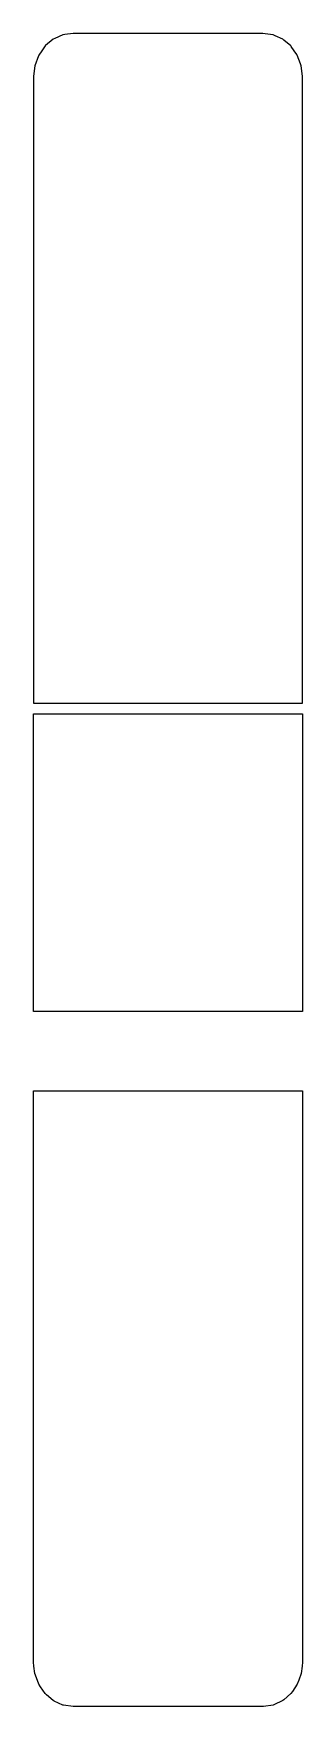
# Model space of a CAD drawing. Header units: metres. Extents: x 2.4 to 16, y -14.9 to 69.7.
import ezdxf

# ---------------------------------------------------------------- set-up
doc = ezdxf.new("R2010")
doc.units = ezdxf.units.M

msp = doc.modelspace()

# ---------------------------------------------------------------- linework, layer by layer
for p, q in [((3.4, 69.37), (3.014, 69.05)), ((3.477, 69.405), (3.4, 69.37)), ((3.882, 69.586), (3.477, 69.405)), ((3.991, 69.601), (3.882, 69.586)), ((4.4, 69.66), (3.991, 69.601)), ((6.563, 69.66), (4.4, 69.66)), ((14, 69.66), (6.563, 69.66)), ((14.115, 69.643), (14, 69.66)), ((14.518, 69.586), (14.115, 69.643)), ((14.613, 69.543), (14.518, 69.586)), ((15, 69.37), (14.613, 69.543)), ((15.059, 69.321), (15, 69.37)), ((2.653, 68.526), (2.468, 68.017)), ((2.668, 68.567), (2.653, 68.526)), ((2.816, 68.788), (2.668, 68.567)), ((2.986, 69.026), (2.816, 68.788)), ((3.014, 69.05), (2.986, 69.026)), ((15.414, 69.026), (15.059, 69.321)), ((15.433, 69), (15.414, 69.026)), ((15.584, 68.788), (15.433, 69)), ((15.715, 68.592), (15.584, 68.788)), ((15.732, 68.567), (15.715, 68.592)), ((15.895, 68.119), (15.732, 68.567)), ((2.468, 68.017), (2.407, 67.504)), ((15.932, 68.017), (15.895, 68.119)), ((15.993, 67.504), (15.932, 68.017)), ((2.407, 67.504), (2.4, 67.44)), ((2.4, 67.44), (2.4, 65.494)), ((16, 67.44), (15.993, 67.504)), ((16, 64.158), (16, 67.44)), ((2.4, 65.494), (2.4, 63.997)), ((2.4, 63.997), (2.4, 63.741)), ((2.4, 63.741), (2.4, 62.585)), ((16, 63.566), (16, 64.158)), ((16, 61.8), (16, 63.566)), ((2.4, 62.585), (2.4, 61.662)), ((16, 60.819), (16, 61.8)), ((2.4, 61.662), (2.4, 61.324)), ((2.4, 61.324), (2.4, 60.546)), ((2.4, 60.546), (2.4, 60.17)), ((2.4, 60.17), (2.4, 59.487)), ((16, 60.121), (16, 60.819)), ((16, 59.429), (16, 60.121)), ((2.4, 59.487), (2.4, 58.861)), ((16, 58.917), (16, 59.429)), ((2.4, 58.861), (2.4, 58.464)), ((2.4, 58.464), (2.4, 57.868)), ((16, 58.504), (16, 58.917)), ((16, 58.145), (16, 58.504)), ((16, 58.504), (16, 58.504)), ((2.4, 57.868), (2.4, 57.467)), ((16, 57.814), (16, 58.145)), ((16, 57.491), (16, 57.814)), ((2.4, 57.467), (2.4, 56.87)), ((2.4, 56.87), (2.4, 56.486)), ((16, 56.709), (16, 57.491)), ((16, 55.988), (16, 56.709)), ((2.4, 56.486), (2.4, 56.166)), ((2.4, 56.166), (2.4, 55.937)), ((2.4, 55.937), (2.4, 52.917)), ((16, 43.976), (16, 55.988)), ((2.4, 52.917), (2.4, 49.854)), ((2.4, 49.854), (2.4, 43.976)), ((2.4, 43.976), (2.4, 35.796)), ((16, 35.796), (16, 43.976)), ((2.4, 35.796), (3.248, 35.796)), ((3.248, 35.796), (16, 35.796)), ((2.4, 30.827), (2.4, 35.256)), ((2.4, 35.256), (15.152, 35.256)), ((15.152, 35.256), (16, 35.256)), ((16, 35.256), (16, 27.136)), ((16, 35.256), (16, 35.256)), ((2.4, 27.136), (2.4, 30.827)), ((2.4, 26.227), (2.4, 27.136)), ((16, 27.136), (16, 24.864)), ((2.4, 24.864), (2.4, 26.227)), ((2.4, 22.277), (2.4, 24.864)), ((16, 24.864), (16, 20.208)), ((2.4, 20.208), (2.4, 22.277)), ((8.688, 20.208), (2.4, 20.208)), ((16, 20.208), (8.688, 20.208)), ((2.4, 11.39), (2.4, 16.204)), ((2.4, 16.204), (9.712, 16.204)), ((9.712, 16.204), (16, 16.204)), ((16, 16.204), (16, 11.39)), ((2.4, 6.579), (2.4, 11.39)), ((16, 11.39), (16, -0.077)), ((2.4, 2.698), (2.4, 6.579)), ((2.4, -0.639), (2.4, 2.698)), ((2.4, -0.932), (2.4, -0.639)), ((16, -0.077), (16, -0.863)), ((2.4, -1.298), (2.4, -0.932)), ((2.4, -1.701), (2.4, -1.298)), ((16, -0.863), (16, -1.737)), ((2.4, -2.304), (2.4, -1.701)), ((2.4, -2.705), (2.4, -2.304)), ((16, -1.737), (16, -1.963)), ((16, -1.963), (16, -2.202)), ((16, -2.202), (16, -2.47)), ((16, -2.47), (16, -2.792)), ((2.4, -3.328), (2.4, -2.705)), ((2.4, -3.992), (2.4, -3.328)), ((16, -2.792), (16, -3.213)), ((16, -3.213), (16, -4.094)), ((2.4, -4.382), (2.4, -3.992)), ((16, -4.094), (16, -4.683)), ((2.4, -5.127), (2.4, -4.382)), ((16, -4.683), (16, -5.665)), ((2.4, -5.484), (2.4, -5.127)), ((2.4, -6.352), (2.4, -5.484)), ((16, -5.665), (16, -6.656)), ((2.4, -7.397), (2.4, -6.352)), ((16, -6.656), (16, -8.66)), ((2.4, -7.704), (2.4, -7.397)), ((2.4, -9.018), (2.4, -7.704)), ((2.4, -10.802), (2.4, -9.018)), ((16, -8.66), (16, -9.507)), ((16, -8.66), (16, -8.66)), ((16, -9.507), (16, -12.69)), ((2.4, -10.949), (2.4, -10.802)), ((2.4, -12.69), (2.4, -10.949)), ((2.422, -12.894), (2.4, -12.69)), ((2.468, -13.27), (2.422, -12.894)), ((2.55, -13.492), (2.468, -13.27)), ((2.668, -13.812), (2.55, -13.492)), ((15.932, -13.27), (15.811, -13.598)), ((15.978, -12.894), (15.932, -13.27)), ((16, -12.69), (15.978, -12.894)), ((2.759, -13.945), (2.668, -13.812)), ((2.986, -14.278), (2.759, -13.945)), ((3.062, -14.343), (2.986, -14.278)), ((3.4, -14.635), (3.062, -14.343)), ((15.414, -14.278), (15.053, -14.589)), ((15.49, -14.167), (15.414, -14.278)), ((15.732, -13.812), (15.49, -14.167)), ((15.811, -13.598), (15.732, -13.812)), ((3.452, -14.659), (3.4, -14.635)), ((3.882, -14.859), (3.452, -14.659)), ((3.912, -14.863), (3.882, -14.859)), ((4.4, -14.936), (3.912, -14.863)), ((4.795, -14.936), (4.4, -14.936)), ((14, -14.936), (4.795, -14.936)), ((14.022, -14.932), (14, -14.936)), ((14.518, -14.859), (14.022, -14.932)), ((14.548, -14.845), (14.518, -14.859)), ((15, -14.635), (14.548, -14.845)), ((15.053, -14.589), (15, -14.635))]:
    msp.add_line(p, q)

doc.saveas('drawing.dxf')
